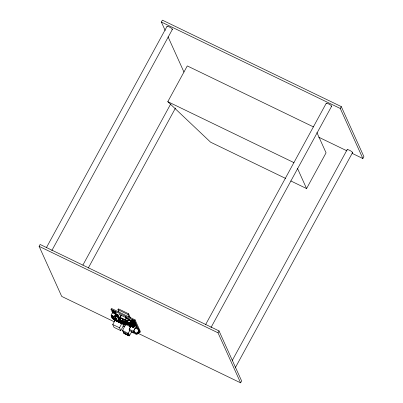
<?xml version="1.0" encoding="UTF-8"?>
<svg xmlns="http://www.w3.org/2000/svg" width="403" height="403" viewBox="0 0 403 403"><rect width="100%" height="100%" fill="white"/><g stroke="black" fill="none" stroke-linecap="round" stroke-linejoin="round"><path stroke-width="0.6" d="M117.983 316.708L118.905 318.748C117.706 324.435 115.293 317.907 117.983 316.708L115.495 315.358M128.26 319.786A2.055 0.398 28.6 0 1 128.371 319.972L128.073 319.831M113.636 311.091L113.329 310.411C109.545 311.015 117.056 314.748 115.439 311.433C118.578 315.675 109.485 311.962 113.636 311.091L115.747 312.113M130.582 326.732L125.746 324.395L122.512 330.46L128.073 333.336L129.927 330.43M123.736 332.807L123.933 333.427L129.242 335.926L131.716 331.876M113.263 317.322C112.961 319.987 111.117 317.624 111.782 316.34L116.85 318.788M138.234 332.702L137.494 333.76L137.564 333.064L240.606 382.85L241.629 380.971L219.031 330.918L40.134 244.465L39.106 246.344L61.709 296.401L114.361 321.841M165.225 30.563L161.371 22.029L162.394 20.15L341.291 106.599L363.894 156.656L362.866 158.535L352.111 153.336M46.4 247.679L167.038 26.346M51.785 250.636L172.424 29.298M285.687 178.469L210.583 142.178L167.799 101.672L187.284 65.921L313.479 126.905M82.877 265.119L170.721 103.944M88.262 268.071L175.506 108.004M112.769 313.196L111.006 309.287L111.46 308.456L135.101 319.881L140.39 331.588L139.932 332.42L138.808 331.876M111.414 315.63L111.913 316.315A1.38 0.267 28.6 0 0 113.082 316.879L113.53 316.924L112.8 316.249A1.38 0.267 28.6 0 0 111.631 315.685L111.102 315.191L112.482 312.657L114.447 313.398L115.334 314.128L115.057 314.239M113.031 311.69L113.258 311.272L114.951 312.088L114.966 313.05L113.278 312.234L113.031 311.69L114.724 312.506L114.966 313.05M113.278 312.234L113.258 311.272M114.724 312.506L114.951 312.088M113.238 317.907L113.465 317.488M119.061 312.129L117.953 309.68L118.406 308.844L128.542 313.741L130.507 318.098M115.344 315.075L116.371 315.67L114.986 318.476L115.963 320.204M115.253 315.146L115.782 315.247M115.52 315.307L115.56 315.388M115.651 315.635L115.807 315.302M115.752 315.635L115.676 315.282M115.963 315.418L115.792 315.035L117.399 316.113L115.963 315.418L116.19 315M116.235 315.368L116.255 315.876M117.006 314.239L117.772 315.096L117.349 315L117.077 315.584L116.714 314.778L117.006 314.239L115.016 313.277M116.754 314.874L117.046 314.33M117.162 314.808L116.865 314.662L117.59 315.433L117.162 314.808L117.344 314.471M116.719 315.836L116.255 315.408M116.769 315.947L116.26 315.705M117.424 315.065L117.605 314.733M117.228 315.73L117.454 315.312L117.399 316.718L117.948 316.985L118.175 316.567M117.464 315.473L117.646 315.141M117.59 315.433L117.772 315.096M123.434 323.659L123.953 324.803L120.774 330.631L114.019 327.367L112.729 324.511L115.041 320.269M117.948 316.985L118.014 316.214L117.464 315.947L117.626 316.3M127.524 321.357L125.001 319.67L118.044 316.446L119.177 314.365L128.486 318.894L128.658 319.277L127.524 321.357L118.235 316.869L118.799 315.826M118.472 318.889L117.459 321.241M119.681 317.493C119.016 318.572 119.102 316.823 120.049 317.861L119.862 318.209C118.643 318.032 121.238 318.582 119.565 317.705M119.223 317.902L119.419 317.368L126.215 320.728M118.487 319.423L118.82 319.796L118.487 319.423L118.714 319.005L119.192 319.448L119.071 319.176L118.845 319.594L119.177 319.967L118.845 319.594M119.636 317.851L119.333 318.148L119.459 317.66M119.333 318.148L119.711 317.443M117.701 321.357L118.925 319.105M119.903 317.342L121.036 315.262M119.676 318.012L119.953 317.564M117.913 321.463L119.046 319.377M119.736 318.148L120.023 317.594L119.787 318.259M120.23 317.368L121.363 315.282M118.059 321.534L119.071 319.176M119.973 318.456L120.099 317.967M118.27 321.634L119.283 319.277M119.288 319.811L119.58 320.163L119.288 319.811L119.515 319.393L119.807 319.745M119.454 319.891L119.681 319.473M118.502 321.745L119.515 319.393M118.673 321.826L119.898 319.579L120.003 320.37L119.097 322.032M118.885 321.932L119.882 320.098M120.049 320.178L120.386 320.551L120.049 320.178L120.28 319.76L120.88 320.264L120.754 319.992L120.527 320.41L120.865 320.783L120.527 320.41M119.268 322.118L120.487 319.861M119.479 322.219L120.613 320.133M119.746 322.345L120.754 319.992M120.905 320.592L121.238 320.964L120.905 320.592L121.132 320.173L121.464 320.546L120.331 322.632M119.953 322.45L120.965 320.093M120.119 322.526L121.343 320.274M122.386 318.405L122.154 318.823L122.895 320.456L127.963 322.904L127.222 321.272L128.486 318.894M121.641 321.156L121.308 320.783L121.535 320.37L121.641 321.156L120.734 322.823M120.522 322.722L121.429 321.055M121.691 320.969L122.023 321.342L121.691 320.969L121.918 320.556L122.487 321.04L122.366 320.768L121.117 323.01M120.905 322.909L122.129 320.657M121.353 323.125L122.366 320.768M122.895 320.456L123.122 320.037M121.565 323.226L122.577 320.874M120.774 330.631L119.484 327.775L121.797 323.533M122.698 321.146L124.411 322.304L123.278 324.385L116.321 321.161L113.797 319.473L122.129 323.664L123.036 321.997C122.517 320.607 120.709 326.722 122.996 321.287M122.129 323.664L123.167 321.372M125.001 319.67L126.134 317.589M129.192 317.025L128.083 314.577L128.542 313.741M123.278 324.385L123.086 323.962L124.22 321.881M125.55 320.103L126.683 318.022M125.167 322.601L124.648 322.193L124.456 322.541L125.001 322.848L124.477 322.581L124.668 322.234L125.167 322.601L124.975 322.954L124.537 322.712L124.723 322.365M125.273 321.297L125.529 321.418M124.744 322.4L124.537 322.712M125.076 322.4L124.885 322.748M125.686 321.478L125.585 321.71L125.64 321.377L125.938 321.599M124.497 323.861L124.854 323.75L124.794 324.083L124.497 323.861L124.794 324.083M125.781 321.71L125.56 321.564M125.837 321.831L125.65 321.398M124.865 323.775L124.774 323.941M125.051 323.861L125.575 324.128L125.051 323.861L125.227 323.473L125.746 323.881L125.227 323.473M125.111 323.992L125.303 323.644C124.703 324.007 125.771 324.591 125.731 323.846M126.32 321.78L125.917 321.79M125.65 323.68L125.479 324.067L125.671 323.715M128.134 320.093L128.35 320.294L128.174 319.775A1.471 0.282 28.6 0 1 128.285 319.906L128.285 319.906M127.162 322.113L127.368 322.501M127.736 320.224L128.214 320.43A4.06 0.781 28.6 0 0 127.907 320.163A2.73 0.524 28.6 0 1 128.109 320.4L128.497 320.581M128.492 320.516L128.209 320.239M125.973 324.571L126.386 324.586L126.079 324.344M126.411 323.856L126.638 323.438L130.013 325.07L130.507 326.163L130.28 326.576L129.786 325.488L126.411 323.856L126.9 324.944L127.131 324.531L126.638 323.438M128.315 320.209L128.35 320.612M126.376 324.566L126.27 324.798L126.124 324.44M128.376 320.254L127.927 319.957L128.109 320.178M127.308 322.465L127.116 322.38M126.33 324.465L126.27 324.798M127.524 320.194A1.562 0.302 28.6 0 0 128.532 320.743L128.542 320.723M127.756 322.551C127.162 323.151 128.219 323.322 128.189 322.486L127.449 320.853M129.937 320.969L130.381 321.186L129.484 319.997M129.423 320.33L129.413 319.997L129.65 320.375M129.489 322.581L129.126 323.226L128.361 322.561L128.612 322.103L129.373 322.768M128.643 322.173L128.391 322.632L128.985 322.919L129.232 322.46M129.509 320.511L129.731 320.617M128.532 322.939L128.753 322.415M130.008 320.546L130.214 320.078L131.393 320.652L131.277 321.302M130.068 320.682L130.295 320.264L129.308 319.68L129.479 320.133M129.202 322.39L129.126 323.226M130.144 320.843L130.295 320.264M130.199 320.964L130.426 320.551M129.096 323.161L129.454 322.511L130.219 323.176L129.454 322.511M129.368 320.209L131.166 321.065L131.544 321.896L130.36 321.327L130.562 320.853M130.189 323.11L129.968 323.634L129.378 323.347L129.6 322.823M130.048 322.798L129.968 323.634M130.078 322.868L129.826 323.327L129.237 323.04M131.166 321.065L131.393 320.652M131.121 321.408L131.071 322.204M131.64 320.667L132.184 319.665L134.038 320.526L134.315 320.874L133.771 321.876L131.64 320.667L133.771 321.876M131.771 320.692L132.315 319.69M131.741 320.894L132.184 319.665M130.587 323.347L131.952 320.848L132.38 321.06L131.081 323.7L130.587 323.347L131.081 323.7M129.252 326.42C129.277 325.433 129.005 326.601 129.635 326.41L129.781 326.677L129.912 326.188L129.781 326.677M130.653 323.493L131.952 320.848M125.197 333.79L125.419 332.878L125.197 333.79L123.928 332.682L124.779 333.835L125.142 333.236L125.615 333.498L125.62 334.243L125.842 333.08L125.615 333.498M132.527 321.387L131.232 324.027L130.799 323.816L132.098 321.176L132.592 321.523M129.786 325.488L130.013 325.07M130.799 323.816L131.615 322.319M132.965 321.342L133.458 321.69L132.965 321.342L131.378 324.355L130.95 324.143L133.025 320.032M129.786 326.128L129.66 326.616M133.197 320.158L132.758 321.382M132.783 321.181L133.328 320.184M134.038 320.526L132.098 324.188L131.665 323.982L133.025 321.483M131.464 324.536C130.527 324.994 133.121 322.974 133.111 321.665L133.605 322.017L133.176 321.811M134.577 331.578L133.987 332.661L129.766 330.621L129.151 329.261L131.65 324.677M129.711 328.48L130.804 326.48M130.839 326.742L130.622 326.888M126.88 334.107L126.456 333.906L127.313 335.059L127.953 334.102L127.731 335.014L126.88 334.107L127.106 333.694M132.244 324.516L131.751 324.163L132.244 324.516L134.209 320.647M132.315 324.319L133.131 322.818M133.076 321.836L133.917 322.199L134.315 320.874M131.902 325.518L131.474 325.307L131.967 325.659L134.461 321.201L133.917 322.199M138.677 329.634L134.647 320.712L135.101 319.881M133.962 323.795L134.804 324.163L133.932 322.501L134.33 321.176M133.7 322.974L134.134 323.181L132.834 325.82L132.34 325.473L133.836 322.531L133.408 322.319M134.063 322.526L134.506 321.302M132.688 325.493L132.194 325.145L132.688 325.493L134.048 322.994L133.554 322.647M134.108 322.627L134.607 321.529M134.36 323.181L134.904 322.183L132.98 326.148C130.94 325.967 136.34 319.599 134.209 322.853M134.254 322.954L134.627 321.831M126.97 333.875L128.381 335.054L128.154 335.467L128.376 334.304M133.6 324.954L134.144 323.952L134.637 324.304M134.577 324.163L133.277 326.803L132.844 326.591L133.388 325.594M134.506 323.508L134.95 322.279M134.552 323.604L135.05 322.506M132.642 327.15L132.209 326.944L132.708 327.291L135.196 322.833L134.652 323.836M134.698 323.931L135.07 322.808M134.259 324.445L135.096 324.813L135.64 323.816L133.569 327.453L133.076 327.105L134.164 325.105M134.804 324.163L135.242 322.934M133.423 327.13L132.93 326.778L133.423 327.13L134.783 324.627L134.29 324.279M135.096 324.813L134.844 324.259L135.348 323.161M135.509 323.79L133.72 327.78C131.68 327.599 137.075 321.231 134.95 324.486M134.995 324.586L135.363 323.463M135.393 325.468L135.937 324.47L135.262 325.443L135.685 323.911M135.287 325.241L135.791 324.143M135.025 326.309L135.479 325.478L136.325 325.886L136.939 327.246L136.053 328.873M133.987 332.661L133.373 331.301L136.325 325.886M137.287 329.583L137.851 328.541L136.305 327.79M131.187 331.004L131.675 332.092L136.32 334.339L136.889 333.296M205.601 324.611L326.239 103.279M210.986 327.563L331.624 106.231M240.606 382.85L218.003 332.797L219.031 330.918M362.866 158.535L340.268 108.478L341.291 106.599M290.77 180.927L306.582 188.569L326.062 152.818L316.904 132.527M232.254 360.494L347.174 149.649M235.231 367.863L352.56 152.601M111.102 315.191C111.913 314.864 115.253 317.242 113.092 316.577M114.215 316.043L116.069 316.768L114.381 315.952M131.917 321.02L132.018 321.67L131.323 321.221L131.907 321.503M128.089 320.073L128.033 320.103M115.062 313.831L115.298 313.736L114.533 313.106A1.451 0.277 28.6 0 0 113.308 312.516L112.84 312.471L113.092 312.819M132.93 321.508L132.627 321.362M115.187 313.398L115.716 313.358M131.514 324.979L131.177 324.657L131.6 324.939M114.618 318.778L112.311 317.755L112.508 318.189L114.915 319.443L112.941 318.148L114.618 318.783M115.339 314.547L115.611 314.521M132.013 320.995L132.446 321.201M133.469 322.46L133.836 322.531M133.912 323.443L134.34 323.649L133.846 323.302M134.355 324.42L134.783 324.627M134.652 325.075L135.081 325.281L134.587 324.934M161.371 22.029L340.268 108.478M318.708 137.196L347.018 150.873M167.799 101.672L293.994 162.651M39.106 246.344L218.003 332.797M117.953 309.68L128.083 314.577M111.006 309.287L134.647 320.712M127.348 318.642L126.859 318.405L126.985 318.677M127.6 318.768L128.658 319.277M129.308 319.68L130.214 320.078M112.497 311.695L112.981 312.033L112.558 311.831M115.031 312.919L114.608 312.713L115.092 313.055M129.182 319.886L130.371 320.425M129.746 320.546L130.245 320.884L129.801 320.667M115.218 314.058L116.714 314.778M115.082 314.622L117.077 315.584M115.213 315.055L115.847 315.393M115.233 315.111L116.754 315.922M115.293 315.237L115.873 315.544M117.238 316.365L117.787 316.632M114.512 315.348L116.482 316.3M119.525 317.796L120.159 318.103M128.361 322.561L129.005 322.874M129.852 323.282L129.207 322.969L129.378 323.347M130.738 323.674L131.232 324.027M127.469 322.355L127.091 322.42M128.502 322.874L129.116 323.12M129.348 323.282L129.962 323.528M130.884 324.002L131.378 324.355M127.776 322.591L127.953 322.506C127.625 323.176 127.333 322.622 127.806 322.848M125.106 321.382L125.424 321.564M125.529 321.584L126.23 321.952M113.928 316.32L115.616 317.136L115.928 316.879M132.34 325.473L132.834 325.82M132.486 325.8L132.98 326.148M118.593 319.161L118.835 319.277L118.714 319.005M120.23 319.952L120.28 319.76M121.091 320.365L121.132 320.173M121.867 320.743L121.918 320.556M123.021 321.629L124.411 322.304M118.87 319.896L122.814 321.801M133.076 327.105L133.569 327.453M111.621 316.889L116.684 319.337M133.222 327.432L133.72 327.78M131.227 326.687L130.96 326.621M124.91 323.876L124.598 323.629M129.292 326.349L129.721 326.536M112.704 318.38L114.397 319.196M112.417 318.662L117.485 321.11M121.862 323.367L115.107 320.103L121.902 323.463M122.033 323.453L123.086 323.962M123.61 324.531L125.298 325.347M122.85 325.946L124.547 326.768M129.151 329.261L133.373 331.301M134.033 331.956L135.584 332.702L136.32 334.339M112.729 324.511L119.484 327.775M128.149 334.722L127.675 334.46L127.731 335.014M125.847 333.83L124.436 332.651M133.257 321.992L133.751 322.34M134.436 324.606L134.934 324.954M112.351 316.219L112.729 316.41M136.632 327.453L137.005 327.765L136.421 327.548M111.661 315.796L111.989 316.007M128.315 320.289L128.3 320.279A1.708 0.327 28.6 0 1 128.446 320.682L128.441 320.4M134.965 324.788L135.242 325.14M297.419 168.273L306.582 188.569M168.046 36.819L183.97 72.082M139.181 330.747L139.932 332.42M137.851 328.541L138.345 329.629M135.479 325.478L135.604 325.75M131.514 321.317L131.7 321.72M132.098 324.188L131.665 323.982M133.277 326.803L132.844 326.591M130.114 320.597L129.645 320.435M129.988 320.496L130.36 321.327M128.612 322.103L128.784 322.481M130.728 326.692L130.648 327.095M126.466 320.848L119.288 317.378M128.481 333.08L129.65 335.664M127.832 333.291L129 335.875M121.535 320.37L121.656 320.642M119.862 318.209L119.308 317.745L119.847 318.395M119.898 319.579L120.018 319.851M118.014 316.214L118.235 316.869M115.656 312.214L115.963 312.894M115.621 312.572L115.928 313.252M114.971 312.783L115.278 313.463M122.572 330.223L123.504 332.294M122.764 330.843L123.933 333.427M115.757 315.75L115.47 315.559M112.523 310.703L112.83 311.383M112.241 310.94L112.548 311.62M112.437 311.559L112.744 312.239M111.631 315.685L111.913 316.315M128.27 319.932L128.285 319.957A1.471 0.282 28.6 0 0 128.199 319.77M167.049 26.527A3.073 0.589 28.6 0 1 170.398 27.52A3.073 0.589 28.6 0 1 171.905 29.354M326.244 103.46A3.073 0.589 28.6 0 1 329.594 104.453A3.073 0.589 28.6 0 1 331.105 106.286M347.185 149.825A3.073 0.589 28.6 0 1 350.529 150.818A3.073 0.589 28.6 0 1 352.041 152.651M128.391 320.299A1.919 0.368 28.6 0 1 128.532 320.743M134.345 331.462A1.934 0.468 -64.2 0 1 133.962 330.823A1.934 0.468 -64.2 0 1 135.136 328.495A1.934 0.468 -64.2 0 1 135.725 328.727M136.279 333.442A1.451 0.353 -64.2 0 1 136.279 332.198M138.511 332.289A1.451 0.353 -64.2 0 1 137.473 334.122A1.451 0.353 -64.2 0 1 137.398 333.155M138.158 332.319C139.126 332.979 139.514 328.843 138.158 332.319M125.388 316.839L126.204 317.317L125.388 316.839M123.55 321.131L124.371 321.604L123.55 321.131M126.109 322.294L126.517 322.531L126.134 322.294M126.255 322.617L126.663 322.853L126.28 322.622M127.131 322.788L127.544 323.03L127.162 322.793M127.277 323.115L127.691 323.352L127.277 323.115M128.149 323.282L128.562 323.518L128.149 323.282M128.295 323.604L128.708 323.846L128.295 323.604M129.187 323.775L129.595 324.017L129.212 323.78M129.333 324.103L129.746 324.344L129.363 324.108M130.204 324.269L130.612 324.506L130.229 324.269M130.355 324.601L130.763 324.838L130.355 324.601M113.913 318.32L112.079 317.242L113.913 318.32M114.407 319.408L112.568 318.33L114.407 319.408M134.491 323.977L133.998 323.624L134.491 323.977M132.325 324.702L131.897 324.491L132.325 324.702M132.476 325.025L132.043 324.818L132.476 325.025M126.587 322.471L125.922 322.148L126.587 322.471M126.718 322.798L126.094 322.496L126.718 322.798M131.756 325.191L131.328 324.984L131.756 325.191M132.053 325.846L131.62 325.634L132.053 325.846M133.066 326.334L132.632 326.123L133.066 326.334M122.351 321.287L122.472 321.559L122.351 321.287M132.199 326.168L131.766 325.962L132.199 326.168M132.345 326.495L131.917 326.289L132.345 326.495M132.496 326.823L132.063 326.616L132.496 326.823M138.375 333.039A1.934 0.468 -64.2 0 0 139.524 330.067A1.934 0.468 -64.2 0 0 137.947 332.097A1.934 0.468 -64.2 0 0 138.375 333.039M138.436 332.712A1.451 0.353 -64.2 0 0 139.297 330.485A1.451 0.353 -64.2 0 0 138.113 332.007A1.451 0.353 -64.2 0 0 138.436 332.712"/></g></svg>
